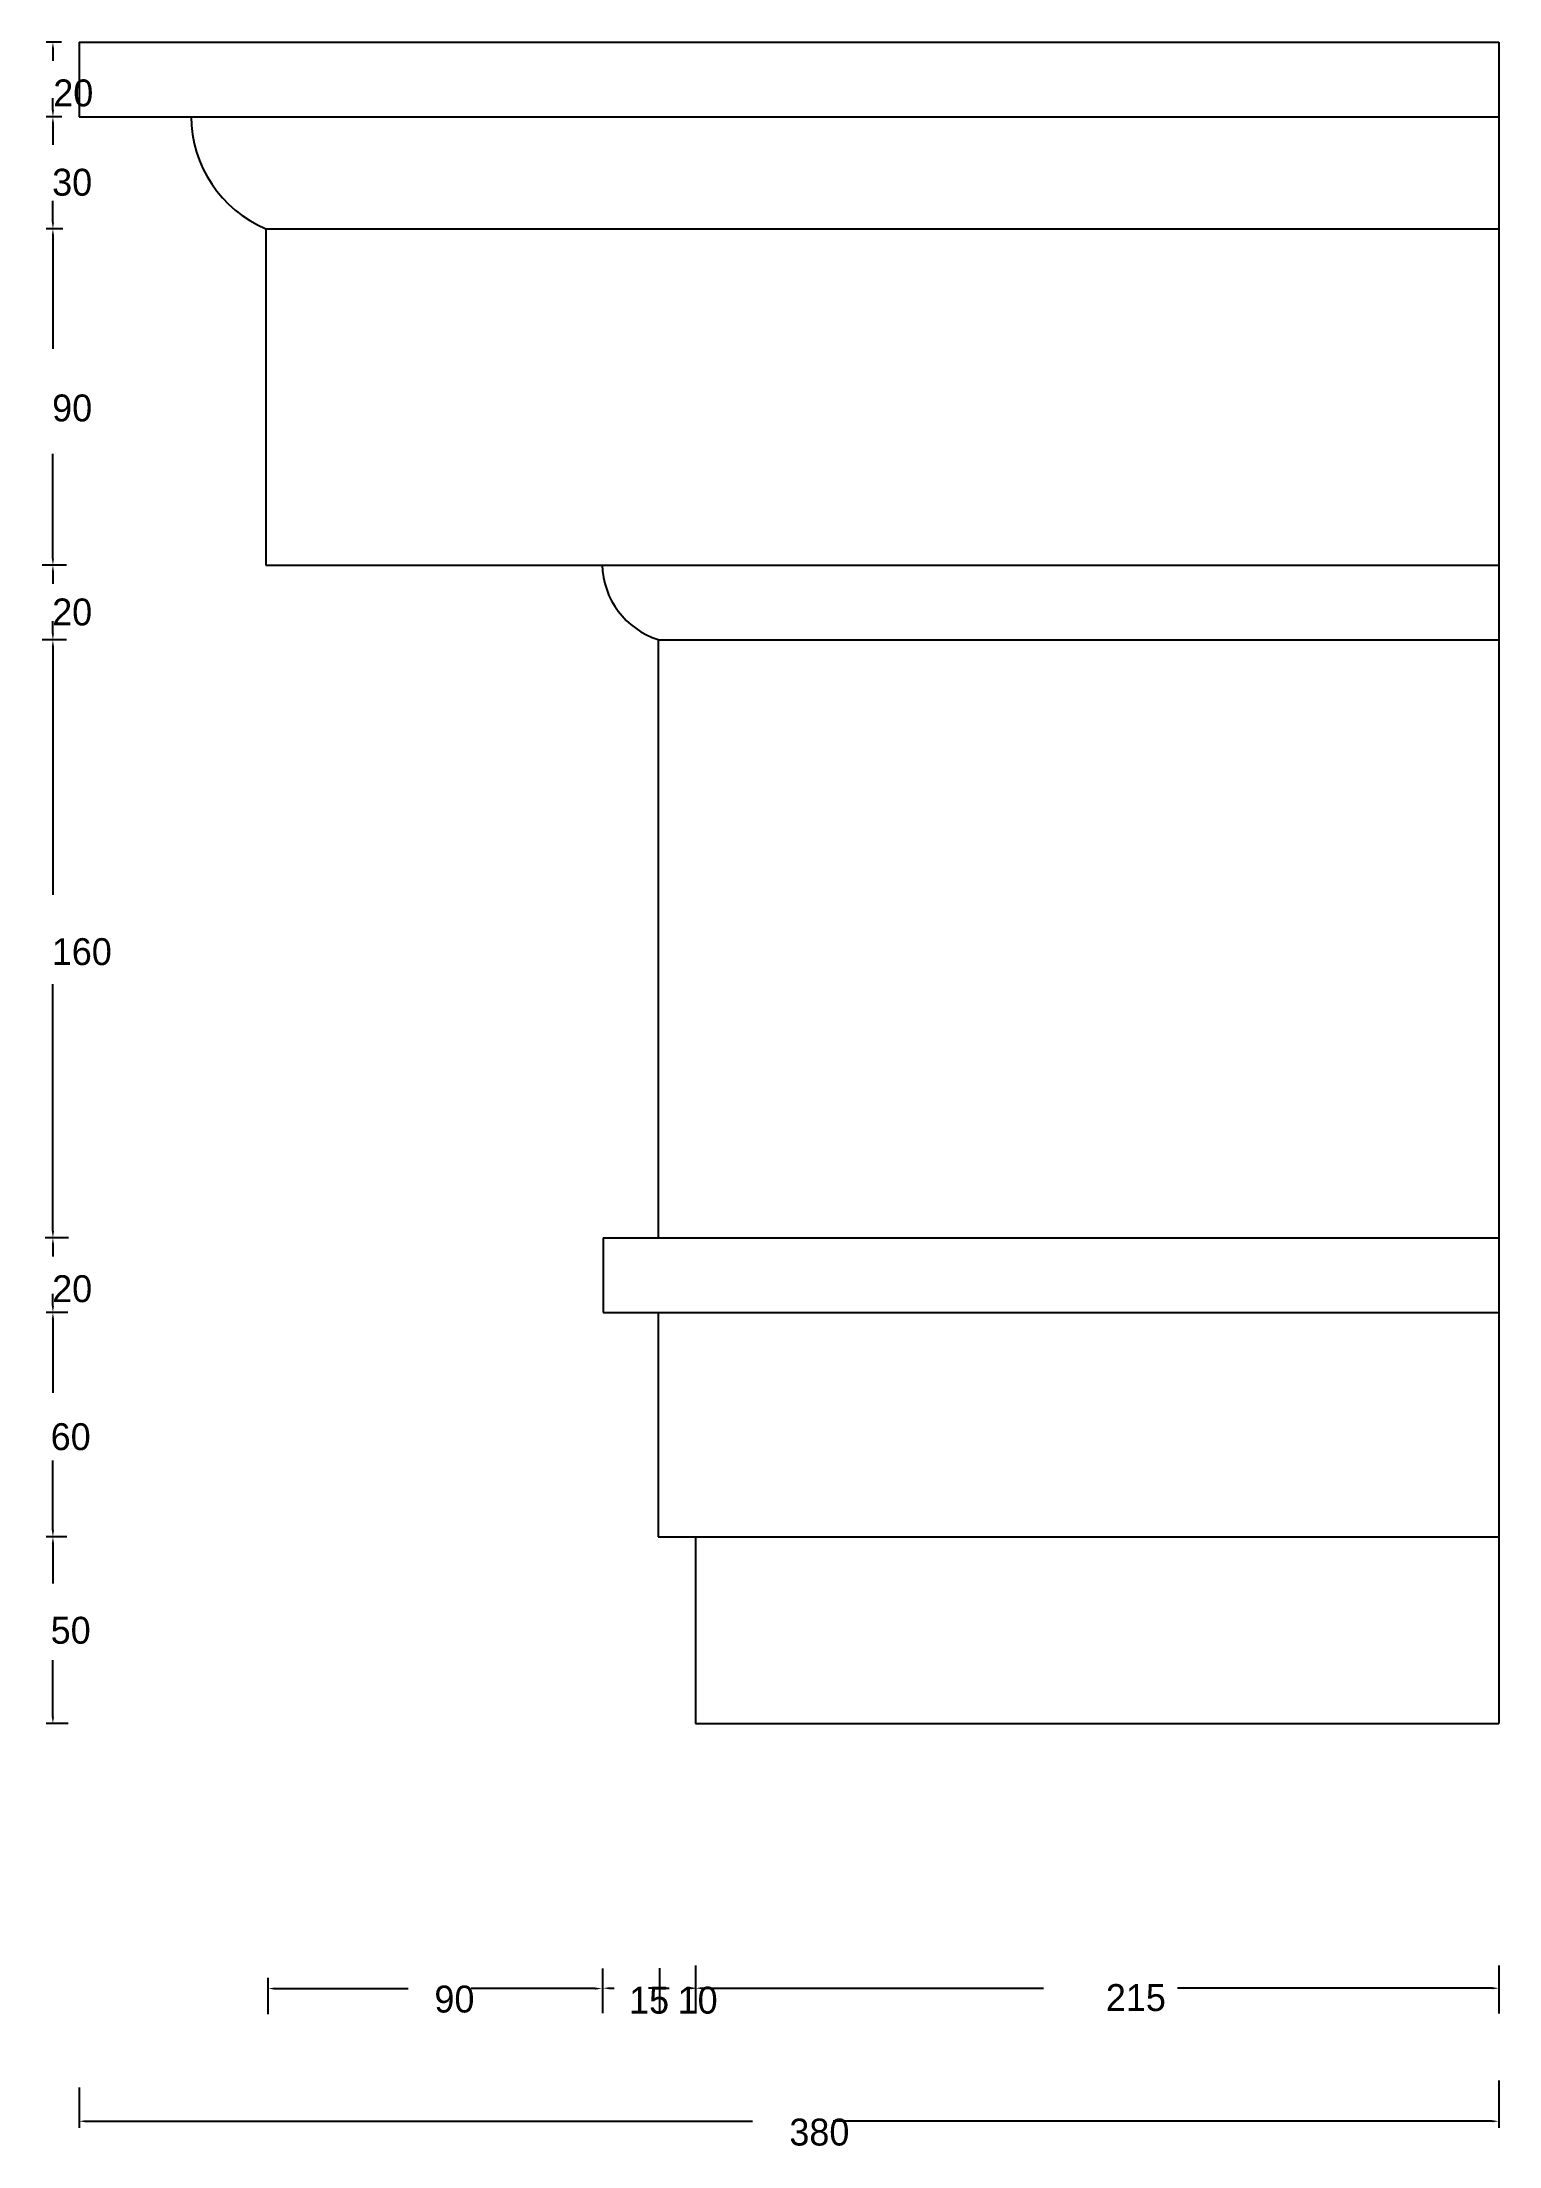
# Model space of a CAD drawing. Header units: metres. Extents: x 17.9 to 56.9, y -4.1 to 52.2.
import ezdxf

# ---------------------------------------------------------------- set-up
doc = ezdxf.new("R2010")
doc.units = ezdxf.units.M

msp = doc.modelspace()

# ---------------------------------------------------------------- linework, layer by layer
for p, q in [((18.42, 52.18), (18.01, 52.18)), ((18.19, 52), (18.19, 51.68)), ((18.89, 52.18), (56.89, 52.18)), ((18.89, 52.18), (18.89, 50.18)), ((56.89, 52.18), (56.89, 7.18)), ((18.19, 50.36), (18.19, 50.68)), ((18.43, 50.18), (18.01, 50.18)), ((18.42, 50.18), (18.01, 50.18)), ((18.89, 50.18), (56.89, 50.18)), ((18.19, 50), (18.19, 49.43)), ((18.19, 47.36), (18.19, 47.93)), ((18.46, 47.18), (18.01, 47.18)), ((18.19, 47), (18.19, 43.97)), ((23.89, 47.18), (23.89, 38.18)), ((23.89, 47.18), (56.89, 47.18)), ((18.19, 38.36), (18.19, 41.16)), ((18.55, 38.18), (17.9, 38.18)), ((18.19, 38), (18.19, 37.68)), ((23.89, 38.18), (56.89, 38.18)), ((18.19, 36.36), (18.19, 36.68)), ((18.55, 36.18), (17.9, 36.18)), ((34.39, 36.18), (34.39, 20.18)), ((34.39, 36.18), (56.89, 36.18)), ((18.19, 36), (18.19, 29.36)), ((18.19, 20.36), (18.19, 26.97)), ((18.61, 20.18), (17.98, 20.18)), ((18.19, 20), (18.19, 19.68)), ((32.92, 20.18), (56.89, 20.18)), ((32.92, 20.18), (32.92, 18.18)), ((18.19, 18.36), (18.19, 18.68)), ((18.59, 18.18), (18.01, 18.18)), ((32.92, 18.18), (56.89, 18.18)), ((34.39, 18.18), (34.39, 12.18)), ((18.19, 18), (18.19, 16.03)), ((18.19, 12.36), (18.19, 14.22)), ((18.56, 12.18), (18.01, 12.18)), ((18.19, 12), (18.19, 10.93)), ((34.39, 12.18), (56.89, 12.18)), ((35.39, 12.18), (35.39, 7.18)), ((18.19, 7.36), (18.19, 8.88)), ((18.6, 7.18), (18.01, 7.18)), ((35.39, 7.18), (56.89, 7.18)), ((32.91, -0.57), (32.91, 0.63)), ((34.43, -0.58), (34.43, 0.64)), ((35.39, 0.71), (35.39, -0.58)), ((56.89, 0.71), (56.89, -0.58)), ((23.95, -0.59), (23.95, 0.38)), ((24.13, 0.09), (27.7, 0.09)), ((32.7, 0.09), (29.38, 0.09)), ((33.09, 0.1), (33.21, 0.1)), ((34.24, 0.1), (34.13, 0.1)), ((34.61, 0.1), (34.68, 0.1)), ((35.26, 0.1), (35.2, 0.1)), ((35.57, 0.1), (44.7, 0.1)), ((56.71, 0.1), (48.29, 0.1)), ((18.89, -2.56), (18.89, -3.64)), ((56.89, -2.37), (56.89, -3.64)), ((19.07, -3.46), (36.91, -3.46)), ((56.71, -3.46), (39.07, -3.46))]:
    msp.add_line(p, q)
for centre, radius, start, end in [((25.16, 50.2), 3.27, 180.22, 247.17), ((35.04, 38.24), 2.15, 181.39, 252.35)]:
    msp.add_arc(centre, radius, start, end)
for points in [[(18.16, 52), (18.22, 52), (18.19, 52.18)], [(18.16, 50.36), (18.22, 50.36), (18.19, 50.18)], [(18.16, 50), (18.22, 50), (18.19, 50.18)], [(18.16, 47.36), (18.22, 47.36), (18.19, 47.18)], [(18.16, 47), (18.22, 47), (18.19, 47.18)], [(18.16, 38.36), (18.22, 38.36), (18.19, 38.18)], [(18.16, 38), (18.22, 38), (18.19, 38.18)], [(18.16, 36.36), (18.22, 36.36), (18.19, 36.18)], [(18.16, 36), (18.22, 36), (18.19, 36.18)], [(18.16, 20.36), (18.22, 20.36), (18.19, 20.18)], [(18.16, 20), (18.22, 20), (18.19, 20.18)], [(18.16, 18.36), (18.22, 18.36), (18.19, 18.18)], [(18.16, 18), (18.22, 18), (18.19, 18.18)], [(18.16, 12.36), (18.22, 12.36), (18.19, 12.18)], [(18.16, 12), (18.22, 12), (18.19, 12.18)], [(18.16, 7.36), (18.22, 7.36), (18.19, 7.18)], [(24.13, 0.12), (24.13, 0.06), (23.95, 0.09)], [(32.7, 0.12), (32.7, 0.06), (32.88, 0.09)], [(33.09, 0.13), (33.09, 0.07), (32.91, 0.1)], [(34.24, 0.13), (34.24, 0.07), (34.42, 0.1)], [(34.61, 0.13), (34.61, 0.07), (34.43, 0.1)], [(35.26, 0.13), (35.26, 0.07), (35.44, 0.1)], [(35.57, 0.13), (35.57, 0.07), (35.39, 0.1)], [(56.71, 0.13), (56.71, 0.07), (56.89, 0.1)], [(19.07, -3.43), (19.07, -3.49), (18.89, -3.46)], [(56.71, -3.43), (56.71, -3.49), (56.89, -3.46)]]:
    msp.add_solid(points)

# ---------------------------------------------------------------- texts
at = {"char_height": 0.72, "attachment_point": 1}
for s, insert in [('\\A1;20', (18.2, 51.18)), ('\\A1;30', (18.17, 48.79)), ('\\A1;90', (18.17, 42.75)), ('\\A1;20', (18.17, 37.29)), ('\\A1;160', (18.16, 28.2)), ('\\A1;20', (18.17, 19.18)), ('\\A1;60', (18.13, 15.22)), ('\\A1;50', (18.13, 10.04)), ('\\A1;90', (28.4, 0.17)), ('\\A1;15', (33.61, 0.14)), ('\\A1;10', (34.91, 0.14)), ('\\A1;215', (46.37, 0.21)), ('\\A1;380', (37.9, -3.39))]:
    msp.add_mtext(s, dxfattribs=dict(at, insert=insert))

doc.saveas('drawing.dxf')
